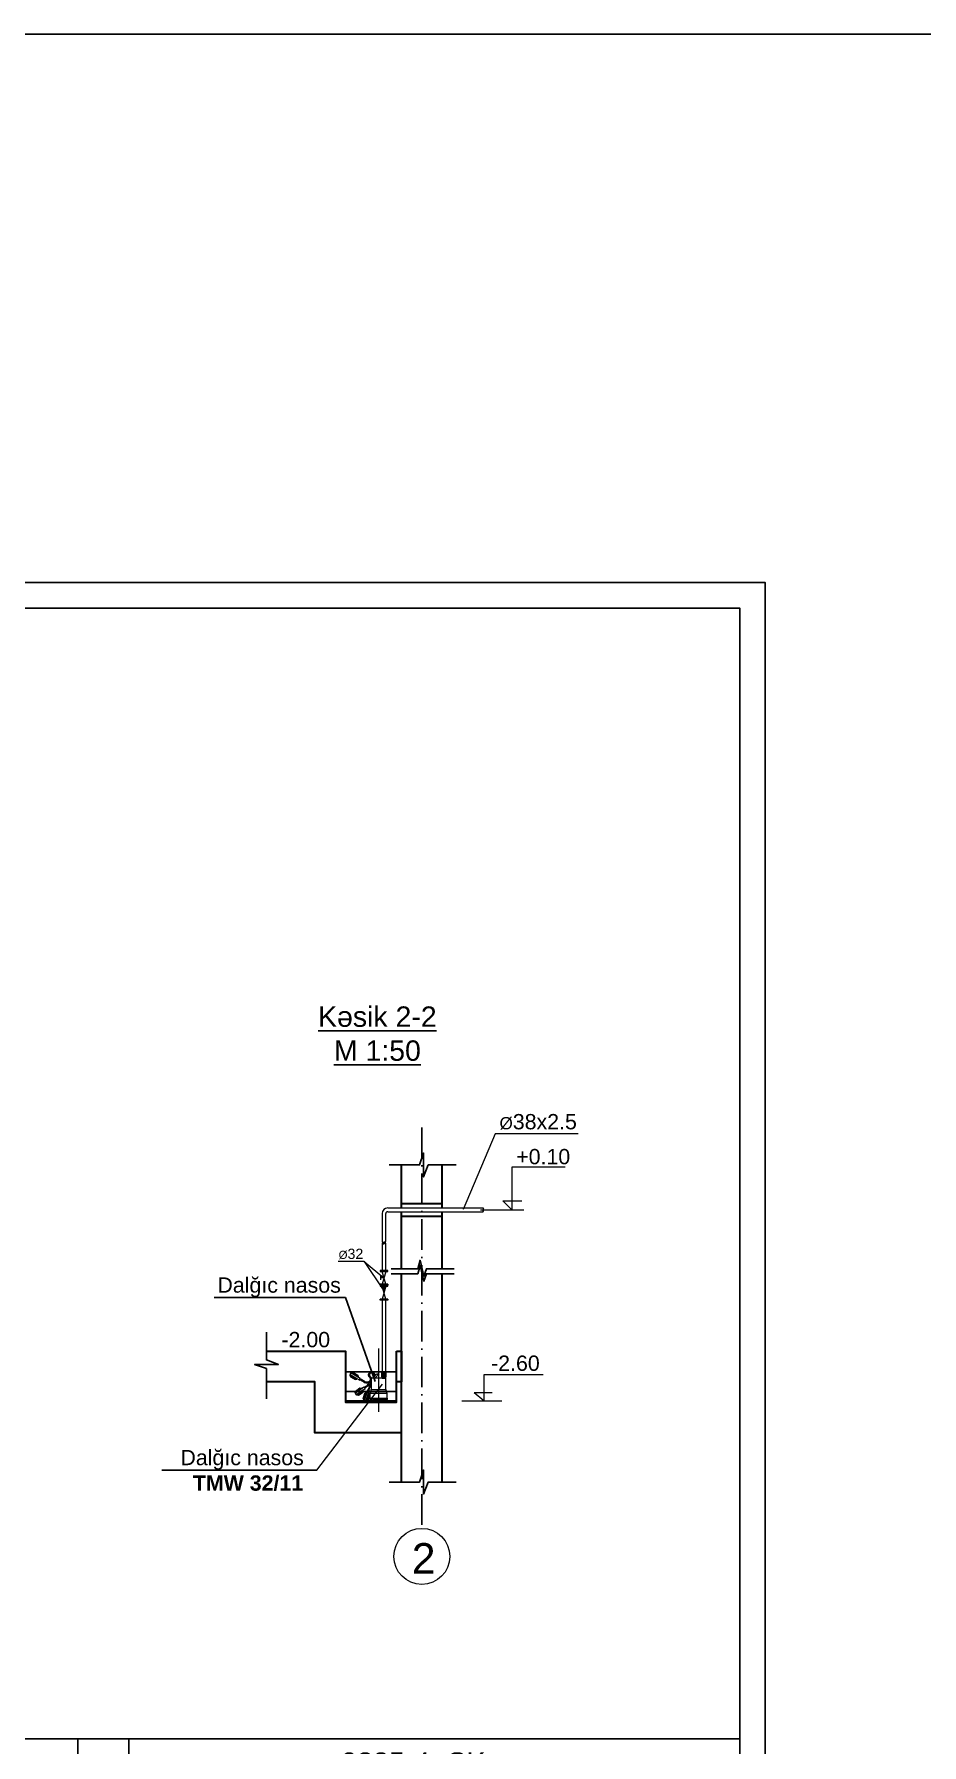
# Model space of a CAD drawing. Header units: millimetres. Extents: x 50754 to 359209, y -241195 to 23895.
# Drawn here: x 198109 to 215538, y -224387 to -190805 of the extents above; entities that cross this region are included whole.
import ezdxf

# ---------------------------------------------------------------- set-up
doc = ezdxf.new("R2010")
doc.units = ezdxf.units.MM
doc.linetypes.add('ACAD_ISO10W100', pattern=[18, 12, -3, 0, -3])
doc.linetypes.add('DUZ', pattern=[0])
for name, color, linetype, lineweight in [('000', 7, 'Continuous', 30), ('0_Ном._пера__21_Ном._пера__7', 7, 'Continuous', 60), ('Künc ştampının yazısı', 7, 'Continuous', 13), ('POLYGON', 5, 'DUZ', 90), ('перегородка_Ном._пера__1_Ном._пера__7', 7, 'Continuous', 60)]:
    doc.layers.add(name, color=color, linetype=linetype, lineweight=lineweight)
doc.styles.add('arial', font='arial.ttf', dxfattribs={"height": 300})
doc.styles.add('ARİAL', font='arial.ttf')
doc.styles.add('Times New  Roman', font='times.ttf')
doc.styles.add('Times New Roman', font='times.ttf', dxfattribs={"height": 300})

# ---------------------------------------------------------------- blocks, each defined once
blk = doc.blocks.new('F. G.')
for points, knots in [([(678117, 149875), (678101, 149881), (678068, 149894), (678110, 149968), (678168, 149890), (678111, 149758), (678415, 149738), (678425, 149962), (678305, 149885), (678405, 149720), (678572, 149778), (678603, 149871), (678622, 149968), (678384, 149933), (678466, 149735), (678536, 149566)], [0, 0, 0, 0, 42.223389, 90.051656, 154.549451, 226.6152, 476.644161, 571.28472, 627.013932, 778.672239, 938.454199, 1025.570794, 1091.558705, 1160.21584, 1544.16015, 1544.16015, 1544.16015, 1544.16015]), ([(678270, 149972), (678336, 149780), (678414, 149552), (678142, 149501), (678145, 149587), (678167, 149609), (678173, 149615)], [0, 0, 0, 0, 446.334972, 532.702513, 603.278674, 627.196902, 627.196902, 627.196902, 627.196902]), ([(678270, 149972), (678269, 149975), (678267, 149986), (678290, 149979), (678294, 149969), (678296, 149964)], [0, 0, 0, 0, 8.821018, 27.345406, 42.243095, 42.243095, 42.243095, 42.243095]), ([(678664, 149761), (678746, 149756), (678876, 149747), (678975, 149989), (678703, 149943), (678605, 149631), (678938, 149818), (678911, 149456), (678769, 149412), (678615, 149384), (678680, 149525), (678701, 149705), (678882, 149703), (679021, 149702)], [0, 0, 0, 0, 227.188385, 358.071473, 539.665587, 751.927894, 924.503113, 1199.403857, 1282.39891, 1403.270956, 1513.824778, 1614.597802, 1944.904586, 1944.904586, 1944.904586, 1944.904586]), ([(679021, 149702), (679048, 149704), (679140, 149711), (679266, 149820), (679179, 149989), (679034, 149833), (679110, 149701), (679096, 149506), (679219, 149719), (679163, 149474), (679324, 149754), (679319, 149457), (679400, 149778), (679430, 149558), (679529, 149636), (679613, 149557), (679572, 149540), (679556, 149533)], [0, 0, 0, 0, 82.934409, 278.458212, 386.336719, 441.130098, 797.922894, 815.295031, 939.358029, 1010.425899, 1153.318323, 1248.777542, 1391.619055, 1482.772305, 1582.360738, 1652.010665, 1693.923868, 1693.923868, 1693.923868, 1693.923868]), ([(679563, 149533), (679492, 149537), (679369, 149543), (679180, 149491), (679004, 149517), (678808, 149521), (678658, 149508), (678563, 149493), (678539, 149489)], [0, 0, 0, 0, 211.533539, 367.015626, 577.795063, 738.782103, 953.656981, 1027.737747, 1027.737747, 1027.737747, 1027.737747]), ([(678557, 149636), (678555, 149623), (678549, 149595), (678590, 149573), (678644, 149600), (678594, 149740), (678613, 149627), (678634, 149589), (678649, 149601), (678648, 149609), (678647, 149612)], [0, 0, 0, 0, 37.910096, 78.738154, 107.34926, 199.254906, 281.250122, 295.344415, 310.564895, 319.310936, 319.310936, 319.310936, 319.310936])]:
    blk.add_open_spline(points, degree=3, knots=knots)
for points in [[(678557, 149636), (678518, 149625), (678479, 149613), (678440, 149602)], [(678440, 149602), (678472, 149590), (678504, 149578), (678535, 149566)]]:
    blk.add_open_spline(points, degree=3)
blk = doc.blocks.new('QT')
for points, knots in [([(-585659, 108268), (-585580, 108329), (-585415, 108456), (-585042, 108959), (-585416, 108550), (-585541, 108187), (-585407, 108452), (-585153, 108667), (-585344, 108455), (-585445, 108276), (-585314, 108319), (-585252, 108416), (-585166, 108511), (-585157, 108669), (-585278, 108662), (-585330, 108554), (-585324, 108430), (-585290, 108306), (-585347, 108261), (-585364, 108247)], [0, 0, 0, 0, 338.07146, 701.928548, 1160.253845, 1316.39979, 1493.912841, 1738.545853, 1967.361308, 2076.382892, 2141.637406, 2265.742403, 2439.595438, 2546.512588, 2605.883314, 2735.471139, 2851.575865, 2995.445732, 3058.832965, 3058.832965, 3058.832965, 3058.832965]), ([(-585737, 108509), (-585715, 108533), (-585678, 108574), (-585613, 108617), (-585563, 108657), (-585582, 108732), (-585630, 108659), (-585675, 108585), (-585747, 108445), (-585823, 108321), (-585900, 108220), (-585995, 108161), (-586085, 108179), (-586136, 108215), (-586136, 108292), (-585964, 108206), (-585868, 108348), (-585735, 108386), (-585571, 108666), (-585926, 108093), (-585520, 108593), (-585655, 108359), (-585723, 108241)], [0, 0, 0, 0, 95.105414, 165.226399, 237.940081, 275.386653, 317.829734, 413.155248, 594.756942, 755.78629, 857.135005, 977.628911, 1063.634804, 1123.390002, 1143.497316, 1270.295177, 1449.220916, 1585.489424, 1732.301661, 2011.136996, 2249.585855, 2488.440566, 2488.440566, 2488.440566, 2488.440566])]:
    blk.add_open_spline(points, degree=3, knots=knots)
blk.add_open_spline([(-585890, 108550), (-585731, 108608), (-585573, 108667), (-585414, 108725)], degree=3)
blk = doc.blocks.new('9183-5')
at = {"lineweight": 25}
for p, q in [((-726777, 21337), (-726777, 26837)), ((-726777, 26837), (-708277, 26837)), ((-725777, 26838), (-725777, 24337)), ((-724777, 26839), (-724777, 21339)), ((-723777, 26839), (-723777, 24337)), ((-722777, 21338), (-722777, 26838)), ((-721277, 26838), (-721277, 21338)), ((-720277, 26838), (-720277, 21338)), ((-726777, 24837), (-720277, 24837)), ((-713277, 21337), (-713277, 24337)), ((-726777, 21337), (-708277, 21337))]:
    blk.add_line(p, q, dxfattribs=at)
at = {"color": 0, "lineweight": 25}
for p, q in [((-708277, 21337), (-708277, 26837)), ((-720277, 25837), (-708277, 25837)), ((-720277, 24337), (-708277, 24337)), ((-711777, 22837), (-711777, 24337)), ((-710277, 22837), (-710277, 24337)), ((-713277, 23837), (-708277, 23837)), ((-720277, 22837), (-708277, 22837))]:
    blk.add_line(p, q, dxfattribs=at)
at = {"lineweight": 15}
for p, q in [((-726777, 26337), (-720277, 26337)), ((-726777, 25837), (-720277, 25837)), ((-726777, 25337), (-720277, 25337)), ((-726777, 24337), (-720277, 24337)), ((-726777, 23837), (-720277, 23837)), ((-726777, 23337), (-720277, 23337)), ((-726777, 22837), (-720277, 22837)), ((-726777, 22337), (-720277, 22337)), ((-726777, 21837), (-720277, 21837))]:
    blk.add_line(p, q, dxfattribs=at)
at = {"color": 2}
blk.add_blockref('F. G.', (-1400864, -126156), dxfattribs=at)
at = {"color": 3}
for p in [(-136586, -85350), (-136586, -85850), (-136586, -86849)]:
    blk.add_blockref('QT', p, dxfattribs=at)
at = {"insert": (-716819, 23525), "char_height": 300, "width": 5135.22, "attachment_point": 5, "style": 'arial'}
blk.add_mtext('{\\fArial|b0|i0|c238|p34;Su nasos stansiyası}', dxfattribs=at)
at = {"layer": '0_Ном._пера__21_Ном._пера__7', "linetype": 'Continuous', "lineweight": 25, "insert": (-714255, 25102), "char_height": 227.25, "width": 11211.1, "attachment_point": 5, "line_spacing_factor": 1.19865, "style": 'ARİAL'}
blk.add_mtext('FHN -nin Dövlət Yanğından Mühafizə Xidmətinin Xocav{\\fArial|b0|i0|c238|p34;ənd} {\\fArial|b0|i0|c238|p34;rayonunun Hadrud qəsəbəsində }Dövlət Yanğından Mühafizə Hissəsinin 4 {\\fArial|b0|i0|c238|p34;çıxışlı} {\\fArial|b0|i0|c238|p34;Y}anğınsöndürmə depo{\\fArial|b0|i0|c238|p34; binasının tikintisi}', dxfattribs=at)
at = {"layer": 'Künc ştampının yazısı', "color": 7, "char_height": 250, "attachment_point": 5, "style": 'Times New  Roman'}
for s, width, insert in [('{\\fArial|b0|i0|c238|p34;\\W0.8;Dəyiş.}', 1800, (-726276, 24624)), ('{\\fArial|b0|i0|c238|p34;\\W0.8;Sah.\\fArial|b0|i0|c204|p34;№}', 1800, (-725266, 24624)), ('{\\fArial|b0|i0|c238|p34;\\W0.8;Vərəq}', 1800, (-724323, 24595)), ('{\\fArial|b0|i0|c238|p34;\\W0.8;Sən.\\fArial|b0|i0|c204|p34;№}', 1800, (-723269, 24624)), ('\\pxt0.44093;{\\fArial|b0|i0|c0|p34;\\W0.9;İmza}', 250, (-722057, 24643)), ('{\\fArial|b0|i0|c0|p34;\\W0.9;Tarix }', 1800, (-720761, 24624))]:
    blk.add_mtext_dynamic_manual_height_columns(s, width=width, gutter_width=1, heights=[0], dxfattribs=dict(at, insert=insert))
at = {"layer": 'Künc ştampının yazısı', "color": 7, "lineweight": 25, "attachment_point": 5}
for s, insert, char_height, style in [('{\\fArial|b0|i0|c238|p34;Mərhələ}', (-712482, 24092), 250, 'Times New  Roman'), ('{\\fArial|b0|i0|c238|p34;Vərəq}', (-711007, 24092), 250, 'Times New  Roman'), ('{\\fArial|b0|i0|c238|p34;İL}', (-712540, 23369), 300, 'Times New  Roman'), ('{\\fArial|b0|i0|c238|p34;4}', (-709436, 23374), 300, 'Times New Roman'), ('{\\fArial|b0|i0|c238|p34;\\W0.9;\\C256; FHN TTNDA\\P"AZ\\fArial|b0|i0|c0|p34;Ə\\fArial|b0|i0|c238|p34;RDÖVL\\fArial|b0|i0|c0|p34;Ə\\fArial|b0|i0|c238|p34;TS\\fArial|b0|i0|c0|p34;Ə\\fArial|b0|i0|c238|p34;NAYE\\fArial|b0|i0|c204|p34;L\\fArial|b0|i0|c238|p34;AYİH\\fArial|b0|i0|c0|p34;Ə\\fArial|b0|i0|c238|p34;" \\fArial|b0|i0|c204|p34;\\P\\fArial|b0|i0|c238|p34;DLİ}', (-710770, 22137), 250, 'Times New  Roman'), ('{\\fArial|b0|i0|c0|p34;Format A3}', (-709628, 21066), 300, 'Times New Roman')]:
    blk.add_mtext(s, dxfattribs=dict(at, insert=insert, char_height=char_height, style=style))
at = {"layer": 'Künc ştampının yazısı', "color": 7, "lineweight": 25, "insert": (-709246, 24092), "char_height": 250, "width": 3544.72, "attachment_point": 5, "style": 'Times New  Roman'}
blk.add_mtext('{\\fArial|b0|i0|c238|p34;Vərəqlər}', dxfattribs=at)
at = {"layer": 'Künc ştampının yazısı', "color": 7, "attachment_point": 5, "style": 'Times New  Roman'}
for s, insert, char_height in [('{\\fArial|b0|i0|c238|p34;\\W0.9;  \\H0.73204x; L.B.M\\H1.366x; \\fArial|b0|i0|c204|p34;  \\fArial|b0|i0|c238|p34;       }', (-726161, 23606), 341.512), ('{\\fArial|b0|i0|c238|p34;\\W0.9;  \\H0.87845x; \\H0.83333x;\\W1;Feyzullayev\\fArial|b0|i0|c204|p34; \\H1.3661x;\\W0.9; \\fArial|b0|i0|c238|p34;       }', (-723935, 23606), 341.512), ('{\\fArial|b0|i0|c238|p34;\\W0.9;       \\fArial|b0|i0|c0|p34;\\H0.78914x;\\W1;B\\fArial|b0|i0|c238|p34;ölmə md.\\W0.9;    \\H1.2672x; }', (-726108, 23091), 316.801), ('{\\fArial|b0|i0|c238|p34;\\W0.9;  \\H0.87845x; \\H0.83333x;\\W1;Qəmbərova\\H1.3661x;\\W0.9;       }', (-723935, 23106), 341.51), ('{\\fArial|b0|i0|c238|p34;\\W0.9;       \\H0.78914x;N./ nəzarət   \\H1.2672x; }', (-726108, 21591), 316.8), ('{\\fArial|b0|i0|c238|p34;\\W0.9;  \\H0.87845x; \\H0.83333x;\\W1;Qəmbərova\\H1.3661x;\\W0.9;       }', (-723935, 21606), 341.51)]:
    blk.add_mtext(s, dxfattribs=dict(at, insert=insert, char_height=char_height))
at = {"layer": 'Künc ştampının yazısı', "attachment_point": 5, "style": 'Times New  Roman'}
for s, insert, char_height in [('{\\fArial|b0|i0|c238|p34;\\W0.9;       \\H0.78914x;İ\\fArial|b0|i0|c0|p34;cra\\fArial|b0|i0|c238|p34;çı    \\H1.2672x; }', (-726176, 22550), 316.801), ('{\\fArial|b0|i0|c238|p34;\\W0.9;  \\H0.87845x; \\H0.83333x;\\W1;Qəmbərova\\H1.3661x;\\W0.9;       }', (-723935, 22606), 341.51)]:
    blk.add_mtext(s, dxfattribs=dict(at, insert=insert, char_height=char_height))
at = {"layer": 'перегородка_Ном._пера__1_Ном._пера__7', "color": 7, "linetype": 'Continuous', "insert": (-716255, 26570), "char_height": 400, "attachment_point": 1, "style": 'ARİAL'}
blk.add_mtext(' 9335-{\\fArial|b0|i0|c238|p34;4}- {\\fArial|b0|i0|c238|p34;SK}', dxfattribs=at)

msp = doc.modelspace()

# ---------------------------------------------------------------- hatches: boundary and pattern name
at = {"lineweight": 30, "ltscale": 15}
h = msp.add_hatch(color=256, dxfattribs=at)
h.dxf.hatch_style = 1
h.paths.add_polyline_path([(205013.13, -215385.981), (204939.433, -215385.981), (204976.282, -215512.381)])

# ---------------------------------------------------------------- linework, layer by layer
at = {"color": 7, "linetype": 'ACAD_ISO10W100', "lineweight": 25, "ltscale": 50}
msp.add_line((205720.39, -212268.683), (205720.39, -220138.9), dxfattribs=at)
at = {"lineweight": 15, "ltscale": 2}
for p, q in [((207159.343, -212395.538, -219300), (206531.58, -213880.528)), ((208790.636, -212395.538, -219300), (207159.343, -212395.538, -219300)), ((203657.372, -218998.047), (204950.344, -217304.447))]:
    msp.add_line(p, q, dxfattribs=at)
at = {"lineweight": 9}
msp.add_line((206875.589, -213885.217), (207724.142, -213885.217), dxfattribs=at)
at = {"linetype": 'DUZ', "lineweight": 15, "ltscale": 0.4}
for q in [(204080.375, -214896.916), (204976.282, -215219.581), (204960.403, -215457.911)]:
    msp.add_line((204589.876, -214896.916), q, dxfattribs=at)
for p, q in [((201643.27, -215605.562), (204224.521, -215605.562)), ((204805.813, -217256.666), (204224.521, -215605.562)), ((203657.372, -218998.047), (200612.557, -218998.047))]:
    msp.add_line(p, q)
at = {"lineweight": 9, "ltscale": 2}
for p, q in [((208105.972, -217122.297), (206938.782, -217122.297)), ((206941.288, -217122.297), (206941.288, -217633.61)), ((206941.288, -217633.61), (206749.831, -217476.233)), ((207098.665, -217476.233), (206749.831, -217476.233))]:
    msp.add_line(p, q, dxfattribs=at)
at = {"color": 0, "lineweight": 5}
msp.add_line((206505.206, -217633.61), (207293.837, -217633.61), dxfattribs=at)
at = {"color": 4, "ltscale": 15}
msp.add_lwpolyline([(50754.429, -190805.389), (321246.665, -190805.389), (321246.665, -241195.438), (50754.429, -241195.438)], close=True, dxfattribs=at)
for points in [[(172465.016, -201570.589), (212465.016, -201570.589), (212465.016, -230270.589), (172465.016, -230270.589)], [(174465.016, -202070.589), (211965.016, -202070.589), (211965.016, -229770.589), (174465.016, -229770.589)]]:
    msp.add_lwpolyline(points, close=True)
at = {"ltscale": 15}
for points in [[(206393.232, -213004.245), (205847.547, -213004.245), (205756, -213239.824), (205756, -212771.544), (205676.925, -213004.245), (205080.482, -213004.245)], [(206356.212, -215039.865), (205810.527, -215039.865), (205760.937, -215186.655), (205686.894, -214874.321), (205639.904, -215039.865), (205120.632, -215039.865)], [(206356.212, -215139.865), (205810.527, -215139.865), (205760.937, -215286.655), (205686.894, -214974.321), (205639.904, -215139.865), (205120.632, -215139.865)], [(202667.538, -216285.496), (202667.538, -216831.18), (202903.117, -216922.728), (202434.837, -216922.728), (202667.538, -217001.803), (202667.538, -217598.246)], [(206393.232, -219227.775), (205847.547, -219227.775), (205756, -219463.354), (205756, -218995.074), (205676.925, -219227.775), (205080.482, -219227.775)]]:
    msp.add_lwpolyline(points, dxfattribs=at)
at = {"lineweight": 9}
msp.add_lwpolyline([(208537.898, -213044.561), (207489.763, -213044.561), (207489.763, -213885.217), (207312.986, -213708.44), (207687.198, -213708.44)], dxfattribs=at)
at = {"lineweight": 30}
for points in [[(202667.538, -216662.22), (204220.39, -216662.22), (204220.39, -217662.22), (205220.39, -217662.22), (205220.39, -216662.22)], [(205220.39, -216662.22), (205320.39, -216662.22), (205320.39, -217262.22), (205220.39, -217262.22)], [(205320.39, -218262.22), (203620.39, -218262.22), (203620.39, -217262.22), (202667.538, -217262.22)]]:
    msp.add_lwpolyline(points, dxfattribs=at)
at = {"color": 7, "lineweight": 15}
msp.add_circle((205720.39, -220688.9), 550, dxfattribs=at)
at = {"layer": '000', "lineweight": 15, "ltscale": 0.5}
for p, q in [((205049.979, -213847.365), (206922.666, -213847.365)), ((204939.433, -213957.911), (204939.433, -214510.592)), ((205013.13, -214508.276), (205013.13, -213957.911)), ((205049.979, -213921.062), (206922.666, -213921.062)), ((204939.433, -214535.882), (204939.433, -215073.181)), ((205013.13, -215073.181), (205013.13, -214537.814)), ((205050.93, -215093.181), (204901.633, -215093.181)), ((204911.315, -215180.561), (204911.315, -215258.601)), ((204976.282, -215219.581), (204911.315, -215219.581)), ((205013.13, -215345.981), (204939.433, -215093.181)), ((205013.13, -215093.181), (204939.433, -215345.981)), ((205050.93, -215345.981), (204901.633, -215345.981)), ((205050.93, -215385.981), (204901.633, -215385.981)), ((205013.13, -215638.781), (204939.433, -215385.981)), ((205013.13, -215385.981), (204939.433, -215638.781)), ((205050.93, -215638.781), (204901.633, -215638.781)), ((204939.433, -215658.781), (204939.433, -217078.867)), ((205013.13, -217079.387), (205013.13, -215658.781)), ((204515.221, -217206.363), (204505.438, -217223.487)), ((204505.444, -217223.476), (204515.215, -217206.374)), ((204702.877, -217187.693), (204702.877, -217264.806)), ((204844.709, -217106.547), (204884.359, -217106.547)), ((204936.415, -217081.365), (204940.154, -217086.812)), ((204936.415, -217164.032), (204940.154, -217158.584)), ((204938.913, -217078.867), (205012.61, -217078.867)), ((204940.154, -217086.812), (204946.733, -217086.812)), ((204940.154, -217158.584), (204946.733, -217158.584)), ((204940.412, -217177.111), (205011.111, -217177.111)), ((204946.733, -217086.812), (204953.469, -217078.867)), ((204946.733, -217158.584), (204953.469, -217166.53)), ((204959.811, -217086.812), (204953.469, -217078.867)), ((204959.811, -217158.584), (204953.469, -217166.53)), ((204966.39, -217086.812), (204975.762, -217078.867)), ((204966.39, -217158.584), (204975.762, -217166.53)), ((204985.133, -217086.812), (204975.762, -217078.867)), ((204985.133, -217158.584), (204975.762, -217166.53)), ((204991.712, -217086.812), (204998.054, -217078.867)), ((204991.712, -217158.584), (204998.054, -217166.53)), ((205004.79, -217086.812), (204998.054, -217078.867)), ((205004.79, -217158.584), (204998.054, -217166.53)), ((205011.369, -217086.812), (205004.79, -217086.812)), ((205011.369, -217158.584), (205004.79, -217158.584)), ((205015.108, -217081.365), (205011.369, -217086.812)), ((205015.108, -217164.032), (205011.369, -217158.584)), ((204599.63, -217362.394), (204611.652, -217379.01)), ((204599.861, -217362.713), (204611.421, -217378.691)), ((204667.165, -217415.501), (204685.879, -217421.725)), ((204702.877, -217304.593), (204702.877, -217308.677)), ((204718.118, -217634.152), (204718.118, -217597.617)), ((204726.648, -217634.152), (204726.648, -217597.617)), ((204737.665, -217634.152), (204737.665, -217597.617)), ((204768.23, -217634.152), (204768.23, -217597.617)), ((204791.545, -217634.152), (204791.545, -217597.617)), ((204808.604, -217634.152), (204808.604, -217597.617)), ((204836.81, -217627.078), (204836.81, -217597.617)), ((204851.316, -217634.152), (204851.316, -217597.617)), ((204870.39, -217627.484), (204870.39, -217597.617)), ((204889.464, -217634.152), (204889.464, -217597.617)), ((204903.969, -217627.078), (204903.969, -217597.617)), ((204932.176, -217634.152), (204932.176, -217597.617)), ((204949.235, -217634.152), (204949.235, -217597.617)), ((204972.55, -217634.152), (204972.55, -217597.617)), ((205003.114, -217634.152), (205003.114, -217597.617)), ((205014.131, -217634.152), (205014.131, -217597.617)), ((205022.661, -217634.152), (205022.661, -217597.617)), ((204705.39, -217652.511), (204720.048, -217652.511)), ((204720.048, -217652.511), (204723.773, -217662.22)), ((204732.824, -217652.511), (204814.965, -217652.511)), ((204732.824, -217652.511), (204736.549, -217662.22)), ((204814.691, -217652.511), (204818.416, -217662.22)), ((204836.18, -217652.511), (204904.599, -217652.511)), ((204836.18, -217652.511), (204839.905, -217662.22)), ((204904.599, -217652.511), (204900.875, -217662.22)), ((204926.089, -217652.511), (204922.364, -217662.22)), ((204925.815, -217652.511), (205007.956, -217652.511)), ((205007.956, -217652.511), (205004.231, -217662.22)), ((205020.732, -217652.511), (205017.007, -217662.22)), ((205020.732, -217652.511), (205035.39, -217652.511))]:
    msp.add_line(p, q, dxfattribs=at)
at = {"layer": '000', "color": 7, "linetype": 'ByBlock', "lineweight": 30}
for p, q in [((205320.39, -213759.128), (206120.39, -213759.128)), ((205320.39, -214009.299), (206120.39, -214009.299))]:
    msp.add_line(p, q, dxfattribs=at)
at = {"layer": '000', "linetype": 'ACAD_ISO10W100', "lineweight": 15, "ltscale": 0.1}
msp.add_line((204870.39, -216604.31), (204870.39, -217849.466), dxfattribs=at)
at = {"layer": '000', "lineweight": 25, "ltscale": 0.5}
for p, q in [((205220.39, -217067.354), (204220.39, -217067.354)), ((204716.937, -217452.401), (204220.39, -217452.401)), ((204220.39, -217633.61), (205220.39, -217633.61))]:
    msp.add_line(p, q, dxfattribs=at)
at = {"layer": '000', "color": 7, "linetype": 'ByBlock', "lineweight": 30}
for points in [[(205320.39, -213759.128), (205320.39, -213004.245)], [(206120.39, -213759.128), (206120.39, -213004.245)], [(205320.39, -213847.365), (205320.39, -213759.128)], [(206120.39, -213847.365), (206120.39, -213759.128)], [(205320.39, -215039.865), (205320.39, -213921.062)], [(206120.39, -215039.865), (206120.39, -213921.062)], [(205320.39, -219227.775), (205320.39, -215139.865)], [(206120.39, -219227.775), (206120.39, -215139.865)]]:
    msp.add_lwpolyline(points, dxfattribs=at)
at = {"layer": '000', "lineweight": 15, "ltscale": 0.5}
for points in [[(204901.633, -215093.181), (205050.93, -215093.181), (205050.93, -215073.181), (204901.633, -215073.181)], [(204901.633, -215345.981), (205050.93, -215345.981), (205050.93, -215365.981), (204901.633, -215365.981)], [(204901.633, -215385.981), (205050.93, -215385.981), (205050.93, -215365.981), (204901.633, -215365.981)], [(204901.633, -215638.781), (205050.93, -215638.781), (205050.93, -215658.781), (204901.633, -215658.781)], [(204323.629, -217087.74), (204305.95, -217118.686), (204489.715, -217223.672), (204507.395, -217192.725)], [(204314.025, -217123.3), (204309.265, -217131.631), (204442.098, -217207.518), (204446.858, -217199.187)], [(204309.265, -217131.631), (204317.09, -217164.098), (204410.156, -217217.267), (204442.098, -217207.518)], [(204331.705, -217092.353), (204336.465, -217084.022), (204469.297, -217159.909), (204464.537, -217168.24)], [(204336.465, -217084.022), (204368.406, -217074.274), (204461.473, -217127.442), (204469.297, -217159.909)], [(204505.947, -217195.259), (204491.163, -217221.137), (204502.937, -217227.864), (204517.722, -217201.986)], [(204776.816, -217187.693), (204702.877, -217187.693), (204702.877, -217179.752), (204776.816, -217179.752)], [(204940.154, -217086.812), (204946.733, -217086.812), (204946.733, -217158.584), (204940.154, -217158.584)], [(204959.811, -217086.812), (204966.39, -217086.812), (204966.39, -217158.584), (204959.811, -217158.584)], [(204991.712, -217086.812), (204985.133, -217086.812), (204985.133, -217158.584), (204991.712, -217158.584)], [(205011.369, -217086.812), (205004.79, -217086.812), (205004.79, -217158.584), (205011.369, -217158.584)], [(204412.744, -217488.276), (204433.636, -217517.151), (204605.101, -217393.089), (204584.209, -217364.213)], [(204414.654, -217475.051), (204418.956, -217441.933), (204505.793, -217379.102), (204538.595, -217385.374)], [(204420.278, -217482.824), (204414.654, -217475.051), (204538.595, -217385.374), (204544.22, -217393.147)], [(204441.171, -217511.699), (204446.796, -217519.473), (204570.737, -217429.796), (204565.112, -217422.023)], [(204446.796, -217519.473), (204479.598, -217525.744), (204566.434, -217462.914), (204570.737, -217429.796)], [(204582.375, -217614.83), (204566.535, -217585.429), (204600.359, -217483.723), (204630.652, -217469.665)], [(204591.48, -217617.858), (204582.375, -217614.83), (204630.652, -217469.665), (204639.757, -217472.693)], [(204585.92, -217366.578), (204603.39, -217390.724), (204614.376, -217382.775), (204596.906, -217358.629)], [(204588.545, -217626.683), (204622.365, -217637.93), (204689.153, -217437.104), (204655.333, -217425.857)], [(204625.3, -217629.105), (204634.404, -217632.133), (204682.681, -217486.968), (204673.577, -217483.941)], [(204634.404, -217632.133), (204664.698, -217618.075), (204698.522, -217516.369), (204682.681, -217486.968)], [(204658.103, -217426.778), (204686.383, -217436.183), (204690.662, -217423.316), (204662.382, -217413.91)], [(204699.395, -217579.882), (205041.385, -217579.882), (205041.385, -217491.202), (204699.395, -217491.202)], [(204701.701, -217579.882), (205039.079, -217579.882), (205039.079, -217586.594), (204701.701, -217586.594)], [(204703.529, -217586.594), (205037.25, -217586.594), (205037.25, -217597.617), (204703.529, -217597.617)], [(204703.529, -217597.617), (205037.25, -217597.617), (205035.39, -217634.152), (204705.39, -217634.152)], [(204808.604, -217634.152), (204791.545, -217634.152), (204791.545, -217627.078), (204808.604, -217627.078)], [(204844.864, -217634.152), (204819.752, -217634.152), (204819.752, -217627.078), (204844.864, -217627.078)], [(204857.228, -217634.152), (204883.552, -217634.152), (204883.552, -217627.484), (204857.228, -217627.484)], [(204895.916, -217634.152), (204921.028, -217634.152), (204921.028, -217627.078), (204895.916, -217627.078)], [(204932.176, -217634.152), (204949.235, -217634.152), (204949.235, -217627.078), (204932.176, -217627.078)]]:
    msp.add_lwpolyline(points, close=True, dxfattribs=at)
for points in [[(204727.671, -217410.869), (205013.109, -217410.869), (205013.109, -217196.804, 0.414213562), (205003.998, -217187.693), (204736.782, -217187.693, 0.414213562), (204727.671, -217196.804)], [(204705.39, -217634.152), (205035.39, -217634.152), (205035.39, -217655.626, -0.414213562), (205028.796, -217662.22), (204711.984, -217662.22, -0.414213562), (204705.39, -217655.626)]]:
    msp.add_lwpolyline(points, format="xyb", close=True, dxfattribs=at)
for points in [[(204773.943, -217172.718), (204773.943, -217126.364), (204797.925, -217126.364), (204797.925, -217147.354)], [(204804.607, -217187.693), (204773.943, -217187.693)], [(204938.913, -217166.53), (205012.61, -217166.53), (205019.924, -217159.216), (205019.924, -217086.181), (205012.61, -217078.867), (204938.913, -217078.867), (204931.599, -217086.181), (204931.599, -217159.216), (204938.913, -217166.53)], [(205011.111, -217191.11), (205011.111, -217166.53), (204940.412, -217166.53), (204940.412, -217187.693), (205003.998, -217187.693)], [(205041.385, -217491.202), (204699.395, -217491.202)], [(205023.843, -217452.401), (204716.937, -217452.401)], [(204727.671, -217410.869), (205013.109, -217410.869)], [(204720.048, -217652.511), (204720.048, -217640.973), (204732.824, -217640.973), (204732.824, -217652.511)], [(204814.965, -217652.511), (204814.965, -217640.973), (204836.454, -217640.973), (204836.454, -217652.511), (204836.18, -217652.511)], [(204925.815, -217652.511), (204925.815, -217640.973), (204904.326, -217640.973), (204904.326, -217652.511), (204904.599, -217652.511)], [(205020.732, -217652.511), (205020.732, -217640.973), (205007.956, -217640.973), (205007.956, -217652.511)]]:
    msp.add_lwpolyline(points, dxfattribs=at)
at = {"layer": '000', "lineweight": 25, "ltscale": 0.5}
msp.add_lwpolyline([(204716.937, -217452.401), (204716.937, -217452.401), (205220.39, -217452.401)], dxfattribs=at)
at = {"layer": '000', "lineweight": 15, "ltscale": 0.5}
for centre, radius, start, end in [((205049.979, -213957.911), 110.546, 90, 180), ((205049.979, -213957.911), 36.849, 90, 180), ((204778.698, -217503.689), 80.281, 140.2929013, 171.0513092), ((204624.571, -217406.376), 103.198, 333.513374, 357.5046124), ((205116.209, -217406.376), 103.198, 182.4953876, 206.486626), ((204962.081, -217503.689), 80.281, 8.9486908, 39.7070987)]:
    msp.add_arc(centre, radius, start, end, dxfattribs=at)
for points, knots in [([(206925.372, -213847.365), (206927.364, -213851.375), (206932.614, -213861.944), (206921.557, -213878.084), (206916.039, -213895.362), (206914.862, -213909.038), (206922.032, -213926.97), (206932.368, -213910.692), (206935.671, -213898.51), (206930.483, -213886.328), (206925.324, -213879.616), (206923.265, -213876.938)], [0, 0, 0, 0, 12.710843495, 33.507356129, 52.23723736, 66.567764765, 78.118630254, 92.952599996, 103.402911543, 118.832064889, 129.074526562, 129.074526562, 129.074526562, 129.074526562]), ([(205013.13, -214537.814), (205006.328, -214538.373), (204991.103, -214539.625), (204973.063, -214556.775), (204954.516, -214548.622), (204926.064, -214532.406), (204982.632, -214527.966), (205002.88, -214534.504), (205013.13, -214537.814)], [0, 0, 0, 0, 20.345378213, 45.535555148, 63.074436414, 80.526163615, 117.62677535, 155.667596074, 155.667596074, 155.667596074, 155.667596074]), ([(204939.433, -214508.276), (204951.258, -214517.199), (204968.13, -214529.931), (204990.208, -214510.967), (205004.338, -214509.308), (205013.13, -214508.276)], [0, 0, 0, 0, 37.291763485, 53.209393325, 79.431580513, 79.431580513, 79.431580513, 79.431580513]), ([(204939.433, -214537.814), (204951.258, -214546.737), (204968.13, -214559.469), (204990.208, -214540.504), (205004.338, -214538.846), (205013.13, -214537.814)], [0, 0, 0, 0, 37.291763485, 53.209393325, 79.431580513, 79.431580513, 79.431580513, 79.431580513]), ([(204727.671, -217217.433), (204724.346, -217226.156), (204716.331, -217247.184), (204698.329, -217273.308), (204670.512, -217288.653), (204641.359, -217291.606), (204601.865, -217283.989), (204559.908, -217252.744), (204524.419, -217233.673), (204505.444, -217223.476)], [0, 0, 0, 0, 28.057065477, 67.630520738, 91.835110429, 120.984745436, 153.768413479, 210.139558186, 274.911191995, 274.911191995, 274.911191995, 274.911191995]), ([(204702.877, -217221.338), (204699.602, -217229.594), (204693.434, -217245.139), (204676.562, -217262.093), (204656.213, -217271.386), (204630.728, -217270.834), (204597.674, -217255.321), (204560.117, -217230.611), (204529.74, -217214.215), (204515.215, -217206.374)], [0, 0, 0, 0, 26.416721762, 49.741213068, 69.776850884, 91.950702428, 123.712438021, 177.692327209, 227.159153282, 227.159153282, 227.159153282, 227.159153282]), ([(204702.877, -217262.591), (204699.457, -217269.476), (204691.597, -217285.298), (204672.346, -217313.293), (204641.472, -217333.639), (204616.126, -217351.359), (204603.49, -217359.812), (204599.63, -217362.394)], [0, 0, 0, 0, 23.082594606, 53.046120857, 100.557758656, 132.223523475, 146.148708641, 146.148708641, 146.148708641, 146.148708641]), ([(204727.671, -217251.639), (204724.688, -217259.962), (204719.529, -217274.358), (204708.637, -217292.186), (204700.358, -217315.054), (204692.352, -217349.207), (204678.662, -217384.249), (204669.938, -217407.964), (204667.165, -217415.501)], [0, 0, 0, 0, 26.447044426, 45.749636686, 62.362494246, 99.13929987, 150.865347046, 174.965398652, 174.965398652, 174.965398652, 174.965398652]), ([(204702.877, -217179.752), (204702.463, -217178.784), (204701.011, -217175.392), (204693.821, -217169.797), (204685.341, -217162.244), (204678.857, -217149.565), (204674.381, -217136.489), (204675.405, -217120.827), (204675.924, -217104.365), (204685.947, -217089.656), (204698.049, -217076.733), (204713.824, -217068.968), (204730.213, -217064.721), (204747.311, -217065.023), (204766.721, -217072.591), (204783.946, -217087.444), (204791.573, -217105.943), (204795.968, -217117.551), (204796.634, -217123.79), (204796.621, -217126.021), (204796.619, -217126.364)], [0, 0, 0, 0, 3.130547717, 10.967849146, 26.532566739, 36.961339058, 53.320823115, 67.163267766, 83.823145781, 101.611308415, 118.810665594, 136.65750964, 153.377947613, 169.345930539, 187.000409342, 215.065590745, 234.479276144, 246.460442144, 252.128413172, 253.156150335, 253.156150335, 253.156150335, 253.156150335]), ([(204775.149, -217126.364), (204775.283, -217124.053), (204775.755, -217115.935), (204768.576, -217104.167), (204757.742, -217093.234), (204745.194, -217085.76), (204730.403, -217084.504), (204715.981, -217089.406), (204701.487, -217099.37), (204696.139, -217115.518), (204693.034, -217130.561), (204696.186, -217145.174), (204704.403, -217155.38), (204712.415, -217163.273), (204718.58, -217168.865), (204722.785, -217174.741), (204722.494, -217178.495), (204722.397, -217179.752)], [0, 0, 0, 0, 6.871835906, 24.142190279, 38.545950168, 53.449033146, 66.759306992, 81.609371731, 98.620746449, 117.20363907, 130.626712196, 144.599573558, 160.241087511, 169.217396901, 178.2685295, 185.642535504, 189.355642441, 189.355642441, 189.355642441, 189.355642441]), ([(204761.24, -217179.752), (204770.079, -217175.107), (204786.302, -217166.582), (204801.506, -217142.093), (204817.987, -217118.814), (204836.182, -217110.461), (204844.709, -217106.547)], [0, 0, 0, 0, 29.303402093, 53.779412857, 85.158523417, 112.830247642, 112.830247642, 112.830247642, 112.830247642]), ([(204884.359, -217106.547), (204880.63, -217109.493), (204872.398, -217115.995), (204854.225, -217121.717), (204845.803, -217141.004), (204832.361, -217158.5), (204817.607, -217168.948), (204804.948, -217178.457), (204804.698, -217185.233), (204804.607, -217187.693)], [0, 0, 0, 0, 14.253711364, 31.462946154, 54.076272486, 73.368907294, 97.218542077, 109.713836896, 116.835954327, 116.835954327, 116.835954327, 116.835954327]), ([(204702.877, -217304.593), (204698.24, -217310.336), (204683.48, -217328.616), (204654.202, -217348.026), (204627.796, -217366.035), (204615.337, -217376.041), (204611.652, -217379.01)], [0, 0, 0, 0, 1.541997072, 4.90851525, 7.265174208, 8.256511748, 8.256511748, 8.256511748, 8.256511748]), ([(204685.879, -217421.725), (204691.238, -217405.833), (204701.946, -217374.094), (204716.812, -217331.598), (204724.527, -217304.435), (204727.671, -217293.366)], [0.099252505, 0.099252505, 0.099252505, 0.099252505, 3.61497837, 7.121119869, 9.532770503, 9.532770503, 9.532770503, 9.532770503])]:
    msp.add_open_spline(points, degree=3, knots=knots, dxfattribs=at)

# ---------------------------------------------------------------- block references
at = {"color": 7}
msp.add_blockref('9183-5', (920241.549, -251107.516), dxfattribs=at)

# ---------------------------------------------------------------- texts
at = {"insert": (206011.738, -209891.831), "char_height": 400, "attachment_point": 3, "style": 'arial'}
msp.add_mtext('\\pxqc;{\\fArial|b0|i0|c238|p34;\\LKəsik 2-2\\PM 1:50}', dxfattribs=at)
at = {"lineweight": 15, "ltscale": 2, "insert": (207246.205, -212004.008, 109650), "char_height": 300, "width": 10237.19413, "attachment_point": 1, "style": 'arial'}
msp.add_mtext('{\\fArial|b0|i0|c238|p34;\\H0.8x;Ø\\H1.25x;38x2.5}', dxfattribs=at)
at = {"lineweight": 9, "insert": (207573.806, -212841.88), "char_height": 300, "width": 1921.38428, "attachment_point": 4, "style": 'arial'}
msp.add_mtext('{\\fArial|b0|i0|c238|p34;+0.10}', dxfattribs=at)
at = {"linetype": 'DUZ', "ltscale": 0.4, "insert": (204087.054, -214648.318, 219300), "char_height": 200, "width": 6824.79609, "attachment_point": 1, "style": 'arial'}
msp.add_mtext('{\\fArial|b0|i0|c238|p34;\\H0.8x;Ø\\H1.25x;32}', dxfattribs=at)
at = {"char_height": 300, "style": 'arial'}
for s, insert, width, attachment_point in [('\\pxqc;{\\fArial|b0|i0|c238|p34;Dalğıc nasos}', (201636.408, -215406.053), 2563.40777, 4), ('\\pxqc;{\\fArial|b0|i0|c238|p34;-2.00}', (204401.979, -216434.238), 1921.38428, 6), ('\\pxqc;{\\fArial|b0|i0|c238|p34;Dalğıc nasos\\P \\A1;\\fArial|b1|i0|c238|p34; TM\\fArial|b1|i0|c204|p34;W \\fArial|b1|i0|c238|p34;32/11\\fArial|b1|i0|c204|p34; }', (204429.988, -219002.142), 4477.10406, 6)]:
    msp.add_mtext(s, dxfattribs=dict(at, insert=insert, width=width, attachment_point=attachment_point))
at = {"lineweight": 30, "insert": (207080.414, -216745.434), "char_height": 300, "width": 1988.73144, "attachment_point": 1, "style": 'arial'}
msp.add_mtext('{\\fArial|b0|i0|c238|p34;-2.60}', dxfattribs=at)
at = {"layer": 'POLYGON', "color": 7, "lineweight": 25, "insert": (205523.086, -221027.854), "char_height": 600, "attachment_point": 7, "style": 'arial'}
msp.add_mtext_dynamic_manual_height_columns('{\\fArial|b0|i0|c238|p34;2}', width=227.66531, gutter_width=1500, heights=[0], dxfattribs=at)

doc.saveas('drawing.dxf')
